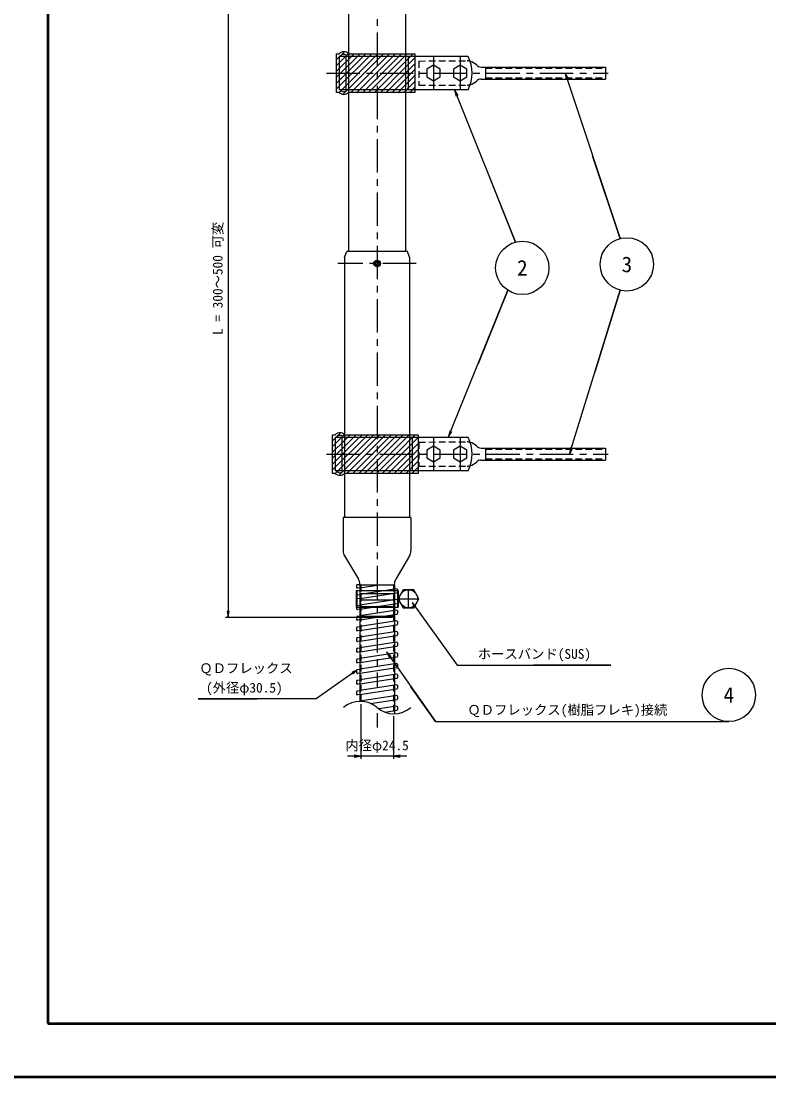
# Model space of a CAD drawing. Units: millimetres at full size, sheet at 1:1; details may follow other scales. Extents: x -850 to 1682, y -670 to 594.
# Drawn here: x 10 to 290.5, y 0 to 395.9 of the extents above; entities that cross this region are included whole.
import ezdxf
from ezdxf.enums import TextEntityAlignment as Align

# ---------------------------------------------------------------- set-up
doc = ezdxf.new("R2010")
doc.units = ezdxf.units.MM
doc.linetypes.add('USER1', pattern=[20, 12.5, -2.5, 2.5, -2.5])
doc.linetypes.add('USER2', pattern=[3.75, 2.5, -1.25])
for name, color, linetype, lineweight in [('D-BMK', 2, 'USER1', 25), ('D-BYP', 7, 'Continuous', 25), ('D-BYP-Strn', 7, 'USER2', 25), ('D-STR', 1, 'Continuous', 25), ('D-STR-HTXT', 7, 'Continuous', 25), ('D-TTL', 2, 'Continuous', 50), ('DIM', 7, 'Continuous', 25), ('DIMS', 11, 'Continuous', 25), ('OBJECT', 7, 'Continuous', 25)]:
    doc.layers.add(name, color=color, linetype=linetype, lineweight=lineweight)
doc.styles.add('ＭＳ ゴシック', font='')
doc.styles.get('ＭＳ ゴシック').set_extended_font_data('MS Gothic')

# ---------------------------------------------------------------- blocks, each defined once
blk = doc.blocks.new('open_arrow')
at = {"color": 0, "linetype": 'Continuous', "lineweight": -2}
blk.add_lwpolyline([(7.5, 1.25), (0, 0), (7.5, -1.25)], dxfattribs=at)

msp = doc.modelspace()

# ---------------------------------------------------------------- linework, layer by layer
at = {"layer": 'D-BMK'}
for p, q in [((143.499, 431.672), (143.499, 146.3)), ((164.649, 382.727), (164.649, 370.227)), ((164.649, 382.665), (164.649, 371.249)), ((174.649, 382.727), (174.649, 370.723)), ((174.649, 382.665), (174.649, 370.227)), ((124.6, 376.477), (230.145, 376.477)), ((158.149, 305.009), (128.849, 305.009)), ((164.649, 239.586), (164.649, 227.582)), ((174.649, 239.586), (174.649, 227.582)), ((124.6, 233.584), (230.145, 233.584)), ((143.499, 136.37), (143.499, 131.034))]:
    msp.add_line(p, q, dxfattribs=at)
at = {"layer": 'D-BYP'}
for p, q in [((132.824, 407.672), (132.824, 309.509)), ((154.174, 407.672), (154.174, 309.509)), ((184.149, 378.727), (184.149, 374.227)), ((131.349, 307.41), (132.113, 309.509)), ((154.885, 309.509), (132.113, 309.509)), ((155.649, 307.41), (154.885, 309.509)), ((131.349, 307.41), (131.349, 209.759)), ((155.649, 307.41), (155.649, 209.759)), ((184.149, 235.834), (184.149, 231.334)), ((165.387, 133.219), (275.445, 133.219))]:
    msp.add_line(p, q, dxfattribs=at)
at = {"layer": 'D-BYP', "color": 4}
for p, q in [((128.324, 381.542), (131.253, 384.471)), ((128.324, 379.332), (132.772, 383.78)), ((128.324, 377.122), (134.929, 383.727)), ((128.324, 374.912), (137.139, 383.727)), ((128.324, 372.703), (139.348, 383.727)), ((128.324, 370.493), (141.558, 383.727)), ((129.268, 369.227), (143.768, 383.727)), ((130.749, 368.499), (145.978, 383.727)), ((133.687, 369.227), (148.187, 383.727)), ((135.897, 369.227), (150.397, 383.727)), ((138.107, 369.227), (152.607, 383.727)), ((140.316, 369.227), (153.369, 382.28)), ((153.369, 382.28), (154.816, 383.727)), ((153.369, 380.07), (157.026, 383.727)), ((153.369, 377.86), (157.674, 382.165)), ((142.526, 369.227), (153.369, 380.07)), ((144.736, 369.227), (153.369, 377.86)), ((153.369, 375.65), (157.674, 379.956)), ((153.369, 373.441), (157.674, 377.746)), ((146.946, 369.227), (153.369, 375.65)), ((149.155, 369.227), (153.369, 373.441)), ((153.369, 371.231), (157.674, 375.536)), ((153.575, 369.227), (157.674, 373.327)), ((157.674, 369.227), (132.824, 369.227)), ((151.365, 369.227), (153.369, 371.231)), ((155.784, 369.227), (157.674, 371.117)), ((126.852, 238.649), (129.781, 241.577)), ((126.849, 238.645), (126.852, 238.649)), ((126.849, 236.436), (129.062, 238.649)), ((126.849, 234.226), (131.272, 238.649)), ((126.849, 232.016), (133.481, 238.649)), ((126.849, 229.806), (135.691, 238.649)), ((126.849, 227.597), (137.901, 238.649)), ((127.796, 226.334), (140.111, 238.649)), ((129.062, 238.649), (131.299, 240.885)), ((129.278, 225.606), (142.32, 238.649)), ((131.272, 238.649), (133.458, 240.834)), ((132.216, 226.334), (144.53, 238.649)), ((133.481, 238.649), (135.667, 240.834)), ((134.425, 226.334), (146.74, 238.649)), ((135.691, 238.649), (137.877, 240.834)), ((136.635, 226.334), (148.949, 238.649)), ((137.901, 238.649), (140.087, 240.834)), ((138.845, 226.334), (151.159, 238.649)), ((140.111, 238.649), (142.296, 240.834)), ((141.055, 226.334), (153.369, 238.649)), ((142.32, 238.649), (144.506, 240.834)), ((144.53, 238.649), (146.716, 240.834)), ((146.74, 238.649), (148.925, 240.834)), ((148.949, 238.649), (151.135, 240.834)), ((151.159, 238.649), (153.345, 240.834)), ((153.369, 238.649), (155.555, 240.834)), ((153.369, 236.439), (155.579, 238.649)), ((153.369, 234.229), (157.788, 238.649)), ((155.579, 238.649), (157.764, 240.834)), ((157.788, 238.649), (158.874, 239.734)), ((143.264, 226.334), (153.369, 236.439)), ((145.474, 226.334), (153.369, 234.229)), ((153.369, 232.019), (158.874, 237.525)), ((153.369, 229.81), (158.874, 235.315)), ((147.684, 226.334), (153.369, 232.019)), ((149.893, 226.334), (153.369, 229.81)), ((153.369, 227.6), (158.874, 233.105)), ((154.313, 226.334), (158.874, 230.895)), ((158.874, 226.334), (131.349, 226.334)), ((152.103, 226.334), (153.369, 227.6)), ((156.523, 226.334), (158.874, 228.686)), ((158.732, 226.334), (158.874, 226.476))]:
    msp.add_line(p, q, dxfattribs=at)
at = {"layer": 'D-BYP', "color": 3}
for p, q in [((135.624, 182.437), (151.374, 182.437)), ((135.624, 182.437), (135.624, 176.137)), ((135.874, 182.437), (135.874, 176.137)), ((151.124, 182.437), (151.124, 176.137)), ((151.374, 182.437), (151.374, 176.137)), ((155.3, 175.887), (155.3, 182.687)), ((151.9, 179.287), (158.7, 179.287)), ((135.624, 176.137), (151.374, 176.137))]:
    msp.add_line(p, q, dxfattribs=at)
at = {"layer": 'D-BYP', "linetype": 'USER2'}
for p, q in [((137.374, 184.488), (137.374, 140.806)), ((149.624, 184.509), (149.624, 136.179))]:
    msp.add_line(p, q, dxfattribs=at)
at = {"layer": 'D-BYP', "color": 4}
for points in [[(129.324, 369.227), (128.324, 369.227), (128.324, 383.727), (129.324, 383.727)], [(132.824, 383.727), (157.674, 383.727), (157.674, 369.227)], [(127.849, 226.334), (126.849, 226.334), (126.849, 240.834), (127.849, 240.834)], [(131.349, 240.834), (158.874, 240.834), (158.874, 226.334)]]:
    msp.add_lwpolyline(points, dxfattribs=at)
at = {"layer": 'D-BYP', "color": 3}
msp.add_lwpolyline([(157.263, 175.887), (159.226, 179.287), (157.263, 182.687), (153.337, 182.687), (151.374, 179.287), (153.337, 175.887)], close=True, dxfattribs=at)
at = {"layer": 'D-BYP'}
for centre in [(197.98, 303.394), (237.195, 304.711), (275.445, 143.219)]:
    msp.add_circle(centre, 10, dxfattribs=at)
at = {"layer": 'D-BYP', "color": 3}
msp.add_circle((155.3, 179.287), 3.4, dxfattribs=at)
at = {"layer": 'D-BYP', "color": 4}
for centre, start, end in [((131.074, 382.06), 43.60282, 136.39718), ((131.074, 370.894), 223.60282, 316.39718), ((129.599, 239.168), 43.60282, 136.39718), ((129.599, 228.001), 223.60282, 316.39718)]:
    msp.add_arc(centre, 2.417, start, end, dxfattribs=at)
at = {"layer": 'D-BYP'}
for centre, start, end in [((137.184, 131.037), 49.73386, 130.26614), ((149.814, 145.948), 229.73386, 310.26614)]:
    msp.add_arc(centre, 9.771, start, end, dxfattribs=at)
at = {"layer": 'D-BYP-Strn'}
for p, q in [((159.149, 380.977), (177.274, 381.024)), ((159.149, 380.977), (159.149, 371.977)), ((184.149, 378.277), (229.149, 378.277)), ((184.149, 374.677), (229.149, 374.677)), ((159.149, 371.977), (177.274, 371.93)), ((159.149, 238.084), (177.274, 238.131)), ((159.149, 238.084), (159.149, 229.084)), ((184.149, 235.384), (229.149, 235.384)), ((184.149, 231.784), (229.149, 231.784)), ((159.149, 229.084), (177.274, 229.037))]:
    msp.add_line(p, q, dxfattribs=at)
for centre, start, end in [((177.149, 376.026), 75.1117, 88.5679), ((177.149, 376.929), 271.4321, 284.8883), ((177.149, 233.133), 75.1117, 88.5679), ((177.149, 234.036), 271.4321, 284.8883)]:
    msp.add_arc(centre, 5, start, end, dxfattribs=at)
at = {"layer": 'D-STR'}
for p, q in [((177.649, 382.727), (129.324, 382.727)), ((129.324, 382.727), (129.324, 370.227)), ((131.824, 382.727), (131.824, 370.227)), ((155.174, 382.727), (155.174, 370.227)), ((182.552, 378.727), (229.149, 378.727)), ((229.149, 378.727), (229.149, 374.227)), ((182.552, 374.227), (229.149, 374.227)), ((177.649, 370.227), (129.324, 370.227)), ((177.649, 239.834), (127.849, 239.834)), ((127.849, 239.834), (127.849, 227.334)), ((130.349, 239.834), (130.349, 227.334)), ((156.649, 239.834), (156.649, 227.334)), ((182.552, 235.834), (229.149, 235.834)), ((229.149, 235.834), (229.149, 231.334)), ((182.552, 231.334), (229.149, 231.334)), ((177.649, 227.334), (127.849, 227.334)), ((136.999, 184.487), (135.874, 184.483)), ((135.874, 183.489), (135.874, 184.483)), ((136.999, 183.37), (136.162, 183.242)), ((136.999, 184.487), (143.499, 184.509)), ((136.999, 183.37), (144.398, 184.509)), ((136.999, 184.487), (136.999, 140.806)), ((150.874, 183.005), (136.999, 180.87)), ((143.499, 184.509), (149.999, 184.509)), ((149.999, 184.509), (149.999, 136.179)), ((151.124, 182.755), (151.124, 181.755)), ((135.874, 179.489), (135.874, 180.483)), ((136.086, 180.73), (136.999, 180.87)), ((136.999, 179.37), (136.162, 179.242)), ((136.999, 179.37), (150.874, 181.505)), ((150.874, 179.005), (136.999, 176.87)), ((151.124, 178.755), (151.124, 177.755)), ((135.874, 175.489), (135.874, 176.483)), ((136.086, 176.73), (136.999, 176.87)), ((136.999, 175.37), (136.162, 175.242)), ((136.999, 175.37), (150.874, 177.505)), ((150.874, 175.005), (136.999, 172.87)), ((151.124, 174.755), (151.124, 173.755)), ((135.874, 171.489), (135.874, 172.483)), ((136.086, 172.73), (136.999, 172.87)), ((136.999, 171.37), (136.162, 171.242)), ((136.999, 171.37), (150.874, 173.505)), ((150.874, 171.005), (136.999, 168.87)), ((151.124, 170.755), (151.124, 169.755)), ((135.874, 167.489), (135.874, 168.483)), ((136.086, 168.73), (136.999, 168.87)), ((136.999, 167.37), (136.162, 167.242)), ((136.999, 167.37), (150.874, 169.505)), ((150.874, 167.005), (136.999, 164.87)), ((151.124, 166.755), (151.124, 165.755)), ((135.874, 163.489), (135.874, 164.483)), ((136.086, 164.73), (136.999, 164.87)), ((136.999, 163.37), (136.162, 163.242)), ((136.999, 163.37), (150.874, 165.505)), ((150.874, 163.005), (136.999, 160.87)), ((151.124, 162.755), (151.124, 161.755)), ((135.874, 159.489), (135.874, 160.483)), ((136.086, 160.73), (136.999, 160.87)), ((136.999, 159.37), (136.162, 159.242)), ((136.999, 159.37), (150.874, 161.505)), ((150.874, 159.005), (136.999, 156.87)), ((151.124, 158.755), (151.124, 157.755)), ((135.874, 155.489), (135.874, 156.483)), ((136.086, 156.73), (136.999, 156.87)), ((136.999, 155.37), (136.162, 155.242)), ((136.999, 155.37), (150.874, 157.505)), ((150.874, 155.005), (136.999, 152.87)), ((151.124, 154.755), (151.124, 153.755)), ((135.874, 151.489), (135.874, 152.483)), ((136.086, 152.73), (136.999, 152.87)), ((136.999, 151.37), (136.162, 151.242)), ((136.999, 151.37), (150.874, 153.505)), ((150.874, 151.005), (136.999, 148.87)), ((151.124, 150.755), (151.124, 149.755)), ((135.874, 147.489), (135.874, 148.483)), ((136.086, 148.73), (136.999, 148.87)), ((136.999, 147.37), (136.162, 147.242)), ((136.999, 147.37), (150.874, 149.505)), ((150.874, 147.005), (136.999, 144.87)), ((151.124, 146.755), (151.124, 145.755)), ((135.874, 143.489), (135.874, 144.483)), ((136.086, 144.73), (136.999, 144.87)), ((136.999, 143.37), (136.162, 143.242)), ((136.999, 143.37), (150.874, 145.505)), ((150.874, 143.005), (136.999, 140.87)), ((151.124, 142.755), (151.124, 141.755)), ((136.371, 140.774), (136.999, 140.87)), ((141.078, 139.998), (150.874, 141.505)), ((150.874, 139.005), (144.169, 137.974)), ((151.124, 138.755), (151.124, 137.755)), ((146.356, 136.81), (150.874, 137.505))]:
    msp.add_line(p, q, dxfattribs=at)
at = {"layer": 'D-STR', "color": 7}
for p, q in [((156.199, 209.759), (130.799, 209.759)), ((130.799, 209.759), (130.799, 197.259)), ((156.199, 209.759), (156.199, 197.259)), ((131.309, 195.399), (136.514, 186.619)), ((155.689, 195.399), (150.484, 186.619)), ((137.024, 184.759), (137.024, 184.509)), ((137.024, 184.509), (149.949, 184.509)), ((137.049, 184.509), (137.049, 181.259)), ((149.949, 184.509), (149.949, 181.259)), ((149.974, 184.509), (149.949, 184.509)), ((149.974, 184.759), (149.974, 184.509)), ((137.049, 181.259), (137.499, 178.759)), ((137.049, 181.259), (149.949, 181.259)), ((137.091, 178.523), (137.499, 176.259)), ((149.499, 178.759), (137.288, 178.759)), ((149.949, 181.259), (149.499, 178.759)), ((149.71, 178.759), (149.499, 178.759)), ((149.907, 178.523), (149.499, 176.259)), ((137.074, 176.036), (137.443, 172.756)), ((149.499, 176.259), (137.273, 176.259)), ((149.725, 176.259), (149.499, 176.259)), ((149.924, 176.036), (149.555, 172.756)), ((137.443, 172.756), (137.999, 172.259)), ((137.443, 172.756), (149.555, 172.756)), ((148.999, 172.259), (137.999, 172.259)), ((149.555, 172.756), (148.999, 172.259))]:
    msp.add_line(p, q, dxfattribs=at)
at = {"layer": 'D-STR'}
for points in [[(164.649, 373.59), (167.149, 375.034), (167.149, 377.921), (164.649, 379.364), (162.149, 377.921), (162.149, 375.034)], [(174.649, 373.59), (177.149, 375.034), (177.149, 377.921), (174.649, 379.364), (172.149, 377.921), (172.149, 375.034)], [(164.649, 230.698), (167.149, 232.141), (167.149, 235.028), (164.649, 236.471), (162.149, 235.028), (162.149, 232.141)], [(174.649, 230.698), (177.149, 232.141), (177.149, 235.028), (174.649, 236.471), (172.149, 235.028), (172.149, 232.141)]]:
    msp.add_lwpolyline(points, close=True, dxfattribs=at)
for centre, radius, start, end in [((131.074, 382.06), 1.417, 28.07249, 151.92751), ((165.378, 376.477), 13.771, 333.00853, 26.99147), ((177.149, 376.026), 5, 43.91112, 75.1117), ((182.552, 381.227), 2.5, 223.91112, 270), ((177.149, 376.929), 5, 284.8883, 316.08888), ((182.552, 371.727), 2.5, 90, 136.08888), ((131.074, 370.894), 1.417, 208.07249, 331.92751), ((129.599, 239.168), 1.417, 28.07249, 151.92751), ((165.378, 233.584), 13.771, 333.00853, 26.99147), ((177.149, 233.133), 5, 43.91112, 75.1117), ((182.552, 238.334), 2.5, 223.91112, 270), ((177.149, 234.036), 5, 284.8883, 316.08888), ((182.552, 228.834), 2.5, 90, 136.08888), ((129.599, 228.001), 1.417, 208.07249, 331.92751), ((136.124, 183.489), 0.25, 180, 278.74616), ((150.874, 182.755), 0.25, 360, 90), ((136.124, 180.483), 0.25, 98.74616, 180), ((136.124, 179.489), 0.25, 180, 278.74616), ((150.874, 181.755), 0.25, 270, 360), ((150.874, 178.755), 0.25, 360, 90), ((136.124, 176.483), 0.25, 98.74616, 180), ((136.124, 175.489), 0.25, 180, 278.74616), ((150.874, 177.755), 0.25, 270, 360), ((150.874, 174.755), 0.25, 360, 90), ((136.124, 172.483), 0.25, 98.74616, 180), ((136.124, 171.489), 0.25, 180, 278.74616), ((150.874, 173.755), 0.25, 270, 360), ((150.874, 170.755), 0.25, 360, 90), ((136.124, 168.483), 0.25, 98.74616, 180), ((136.124, 167.489), 0.25, 180, 278.74616), ((150.874, 169.755), 0.25, 270, 360), ((150.874, 166.755), 0.25, 360, 90), ((136.124, 164.483), 0.25, 98.74616, 180), ((136.124, 163.489), 0.25, 180, 278.74616), ((150.874, 165.755), 0.25, 270, 360), ((150.874, 162.755), 0.25, 360, 90), ((136.124, 160.483), 0.25, 98.74616, 180), ((136.124, 159.489), 0.25, 180, 278.74616), ((150.874, 161.755), 0.25, 270, 360), ((150.874, 158.755), 0.25, 360, 90), ((136.124, 156.483), 0.25, 98.74616, 180), ((136.124, 155.489), 0.25, 180, 278.74616), ((150.874, 157.755), 0.25, 270, 360), ((150.874, 154.755), 0.25, 360, 90), ((136.124, 152.483), 0.25, 98.74616, 180), ((136.124, 151.489), 0.25, 180, 278.74616), ((150.874, 153.755), 0.25, 270, 360), ((150.874, 150.755), 0.25, 360, 90), ((136.124, 148.483), 0.25, 98.74616, 180), ((136.124, 147.489), 0.25, 180, 278.74616), ((150.874, 149.755), 0.25, 270, 360), ((150.874, 146.755), 0.25, 360, 90), ((136.124, 144.483), 0.25, 98.74616, 180), ((136.124, 143.489), 0.25, 180, 278.74616), ((150.874, 145.755), 0.25, 270, 360), ((150.874, 142.755), 0.25, 360, 90), ((150.874, 141.755), 0.25, 270, 360), ((150.874, 138.755), 0.25, 360, 90), ((150.874, 137.755), 0.25, 270, 360)]:
    msp.add_arc(centre, radius, start, end, dxfattribs=at)
at = {"layer": 'D-STR', "color": 7}
for centre, radius, start, end in [((134.447, 197.259), 3.648, 180, 210.66188), ((152.551, 197.259), 3.648, 329.33812, 0), ((133.376, 184.759), 3.648, 0, 30.66188), ((153.622, 184.759), 3.648, 149.33812, 180), ((137.288, 178.559), 0.2, 90, 190.20397), ((149.71, 178.559), 0.2, 349.79603, 90), ((137.273, 176.059), 0.2, 90, 186.41879), ((149.725, 176.059), 0.2, 353.58121, 90)]:
    msp.add_arc(centre, radius, start, end, dxfattribs=at)
at = {"layer": 'D-STR-HTXT'}
for points in [[(156.666, 177.944), (173.561, 154.353), (231.119, 154.353), (202.34, 154.353)], [(135.874, 152.483), (120.692, 141.811), (76.427, 141.811), (98.56, 141.811)]]:
    msp.add_lwpolyline(points, dxfattribs=at)
at = {"layer": 'D-TTL'}
for points in [[(0, 0), (841, 0), (841, 594), (0, 594)], [(20, 20), (821, 20), (821, 574), (20, 574)]]:
    msp.add_lwpolyline(points, close=True, dxfattribs=at)
at = {"layer": 'DIM'}
for p, q in [((87.676, 426.672), (87.676, 172.259)), ((136.999, 172.259), (86.676, 172.259)), ((137.374, 139.806), (137.374, 119.278)), ((149.624, 135.255), (149.624, 119.278)), ((154.624, 120.278), (132.374, 120.278))]:
    msp.add_line(p, q, dxfattribs=at)
for points in [[(214.068, 376.477), (234.621, 314.374), (224.345, 345.425)], [(172.606, 370.227), (195.406, 313.057), (184.006, 341.642)], [(170.206, 239.834), (192.558, 294.991), (181.382, 267.413)], [(215.733, 233.584), (234.689, 295.03), (225.211, 264.307)], [(147.015, 159.402), (165.387, 133.219), (156.201, 146.311)]]:
    msp.add_lwpolyline(points, dxfattribs=at)
at = {"layer": 'DIMS'}
msp.add_arc((143.499, 305.009), 1.005, 337.5, 247.5, dxfattribs=at)
at = {"layer": 'OBJECT'}
for p, q in [((143.138, 305.634), (142.777, 305.009)), ((142.777, 305.009), (143.138, 304.384)), ((143.86, 305.634), (143.138, 305.634)), ((144.221, 305.009), (143.86, 305.634)), ((143.86, 304.384), (144.221, 305.009)), ((143.138, 304.384), (143.86, 304.384))]:
    msp.add_line(p, q, dxfattribs=at)
for radius in [1.25, 0.625]:
    msp.add_circle((143.499, 305.009), radius, dxfattribs=at)

# ---------------------------------------------------------------- block references
at = {"layer": 'D-STR-HTXT', "xscale": 0.267, "yscale": 0.267}
for p, rotation in [((156.666, 177.944), 305.6), ((135.874, 152.483), 215.1)]:
    msp.add_blockref('open_arrow', p, dxfattribs=dict(at, rotation=rotation))
at = {"layer": 'DIM', "xscale": 0.333, "yscale": 0.333}
for p, rotation in [((214.068, 376.477), 288.3), ((172.606, 370.227), 291.7), ((170.206, 239.834), 67.9), ((215.733, 233.584), 72.9), ((87.676, 172.259), 90), ((147.015, 159.402), 305.1), ((137.374, 120.278), 180)]:
    msp.add_blockref('open_arrow', p, dxfattribs=dict(at, rotation=rotation))
msp.add_blockref('open_arrow', (149.624, 120.278), dxfattribs=at)

# ---------------------------------------------------------------- texts
at = {"layer": 'D-BYP', "style": 'ＭＳ ゴシック'}
for s, p in [('2', (197.98, 303.394)), ('3', (237.195, 304.711)), ('4', (275.445, 143.219))]:
    msp.add_text(s, height=5.865, dxfattribs=at).set_placement(p, align=Align.MIDDLE_CENTER)
for s, p in [('ホースバンド(SUS)', (202.52, 155.685)), ('ＱＤフレックス(樹脂フレキ)接続', (214.888, 134.713))]:
    msp.add_text(s, height=3.666, dxfattribs=at).set_placement(p, align=Align.BOTTOM_CENTER)
for s, p in [('ＱＤフレックス', (76.848, 150.334)), (' (外径φ30.5)', (76.848, 143.005))]:
    msp.add_text(s, height=3.666, dxfattribs=at).set_placement(p, align=Align.BOTTOM_LEFT)
at = {"layer": 'DIM', "style": 'ＭＳ ゴシック'}
msp.add_text('L = 300～500 可変', height=3.666, rotation=90, dxfattribs=at).set_placement((83.719, 299.465), align=Align.MIDDLE_CENTER)
msp.add_text('内径φ24.5', height=3.666, dxfattribs=at).set_placement((143.499, 124.311), align=Align.MIDDLE_CENTER)

doc.saveas('drawing.dxf')
